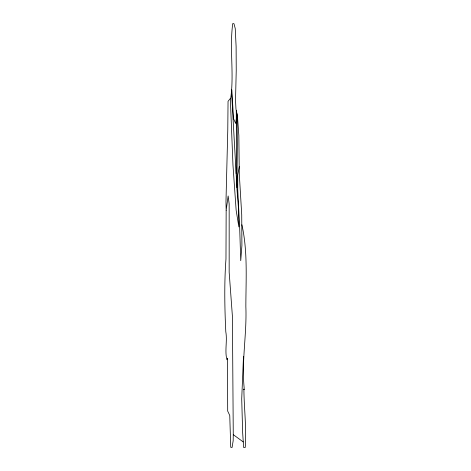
<?xml version="1.0" encoding="UTF-8"?>
<svg xmlns="http://www.w3.org/2000/svg" width="471" height="471" viewBox="0 0 471 471"><rect width="100%" height="100%" fill="white"/><g stroke="black" fill="none" stroke-linecap="round" stroke-linejoin="round"><path stroke-width="0.71" d="M226.157 210.449L225.974 258.956C224.196 283.124 224.649 307.498 225.792 331.708C227.469 340.939 224.549 350.712 226.916 359.767L227.505 358.16L227.687 411.071L229.754 415.481L230.743 447.338L232.079 447.45L233.174 440.721L233.263 434.656L232.409 316.324L229.165 272.203L229.165 203.896L228.141 195.936L226.157 210.449L225.974 201.629L227.776 129.978L228.046 101.318L230.743 98.015C234.222 73.423 229.342 48.201 232.762 23.55L233.987 23.733L235.247 28.566L236.112 46.658L236.236 70.456L235.518 100.217L235.965 109.036L237.408 115.648L238.844 135.495L239.297 174.076L241.729 214.858L241.906 245.568L240.74 260.687L239.668 227.552L237.743 189.76L237.743 174.912L239.386 166.357M236.919 187.688L237.343 144.191L237.001 113.776M236.159 173.64L236.66 137.026L236.295 110.538L236.295 118.804L235.671 123.49L233.528 118.663L231.826 89.749M243.489 356.453L241.717 398.913L242.653 432.661L243.619 447.45L245.238 447.45C246.645 427.962 244.06 408.522 243.89 389.028L244.06 389.729L244.155 387.927C241.482 360.757 246.939 333.839 245.856 306.692C245.891 279.409 247.858 251.596 241.906 224.779M233.263 434.656L243.26 441.939M231.644 93.605L237.078 190.631L238.538 208.912L238.862 226.916L236.159 210.384L232.957 164.897L230.325 98.527"/></g></svg>
